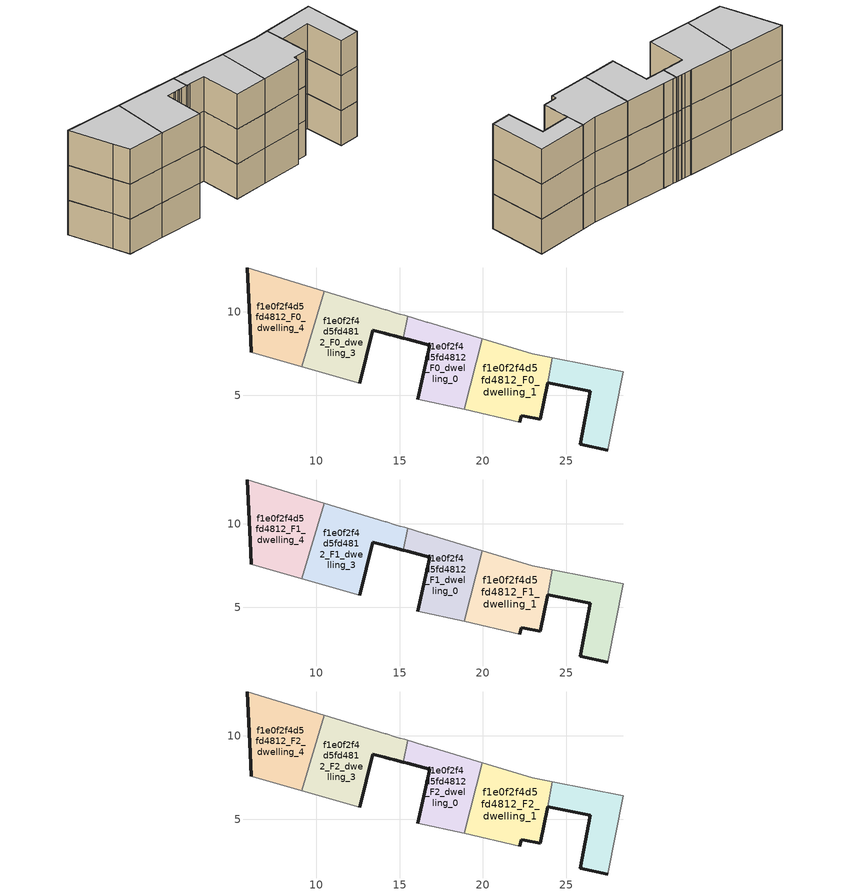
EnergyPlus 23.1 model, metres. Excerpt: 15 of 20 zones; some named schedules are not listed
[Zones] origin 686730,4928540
f1e0f2f4d5fd4812_F0_dwelling_0
 floor ground (EU_floor_Construction): 18.88,4.14 19.97,8.38 16.69,9.37 16.64,9.38 15.78,9.64 15.49,9.73 15.21,8.42 15.36,8.38 15.5,8.35 16.81,8 16.11,4.76 z0
 wall outside (EU_wall_Construction): 16.11,4.76 16.81,8 15.5,8.35 15.36,8.38 15.21,8.42 z0:3
 wall adiabatic (EU_wall_Construction): 15.49,9.73 15.78,9.64 16.64,9.38 16.69,9.37 19.97,8.38 / 18.88,4.14 16.11,4.76 z0:3
 wall to f1e0f2f4d5fd4812_F0_dwelling_3 (EU_wall_Construction): 15.21,8.42 15.49,9.73 z0:3
 wall to f1e0f2f4d5fd4812_F0_dwelling_1 (EU_wall_Construction): 19.97,8.38 18.88,4.14 z0:3
f1e0f2f4d5fd4812_F0_dwelling_1
 floor ground (EU_floor_Construction): 23.46,3.54 23.89,5.75 24.18,7.24 22.96,7.48 19.97,8.38 18.88,4.14 22.23,3.38 22.31,3.78 22.51,3.74 z0
 wall outside (EU_wall_Construction): 23.89,5.75 23.46,3.54 22.51,3.74 22.31,3.78 22.23,3.38 z0:3
 wall adiabatic (EU_wall_Construction): 22.23,3.38 18.88,4.14 / 19.97,8.38 22.96,7.48 24.18,7.24 z0:3
 wall to f1e0f2f4d5fd4812_F0_dwelling_2 (EU_wall_Construction): 24.18,7.24 23.89,5.75 z0:3
f1e0f2f4d5fd4812_F0_dwelling_2
 floor ground (EU_floor_Construction): 27.49,1.71 28.44,6.39 24.18,7.24 23.89,5.75 26.45,5.25 25.86,2.04 z0
 wall outside (EU_wall_Construction): 27.49,1.71 25.86,2.04 26.45,5.25 23.89,5.75 z0:3
 wall adiabatic (EU_wall_Construction): 24.18,7.24 28.44,6.39 27.49,1.71 z0:3
f1e0f2f4d5fd4812_F0_dwelling_3
 floor ground (EU_floor_Construction): 15.21,8.42 15.49,9.73 15.3,9.79 15.05,9.86 15.01,9.87 14.73,9.96 14.21,10.12 14.15,10.13 10.49,11.24 9.12,6.71 12.62,5.72 13.39,8.89 14,8.74 14.11,8.71 14.41,8.63 14.46,8.62 14.7,8.55 z0
 wall outside (EU_wall_Construction): 15.21,8.42 14.7,8.55 14.46,8.62 14.41,8.63 14.11,8.71 14,8.74 13.39,8.89 12.62,5.72 z0:3
 wall adiabatic (EU_wall_Construction): 12.62,5.72 9.12,6.71 / 10.49,11.24 14.15,10.13 14.21,10.12 14.73,9.96 15.01,9.87 15.05,9.86 15.3,9.79 15.49,9.73 z0:3
 wall to f1e0f2f4d5fd4812_F0_dwelling_4 (EU_wall_Construction): 9.12,6.71 10.49,11.24 z0:3
f1e0f2f4d5fd4812_F0_dwelling_4
 floor ground (EU_floor_Construction): 9.12,6.71 10.49,11.24 5.85,12.63 6.03,8.95 6.1,7.57 z0
 wall outside (EU_wall_Construction): 6.1,7.57 6.03,8.95 5.85,12.63 z0:3
 wall adiabatic (EU_wall_Construction): 5.85,12.63 10.49,11.24 / 9.12,6.71 6.1,7.57 z0:3
f1e0f2f4d5fd4812_F1_dwelling_0
 floor to f1e0f2f4d5fd4812_F0_dwelling_0 (EU_floor_Construction): 18.88,4.14 19.97,8.38 16.69,9.37 16.64,9.38 15.78,9.64 15.49,9.73 15.21,8.42 15.36,8.38 15.5,8.35 16.81,8 16.11,4.76 z3
 wall outside (EU_wall_Construction): 16.11,4.76 16.81,8 15.5,8.35 15.36,8.38 15.21,8.42 z3:6
 wall adiabatic (EU_wall_Construction): 15.49,9.73 15.78,9.64 16.64,9.38 16.69,9.37 19.97,8.38 / 18.88,4.14 16.11,4.76 z3:6
 wall to f1e0f2f4d5fd4812_F1_dwelling_3 (EU_wall_Construction): 15.21,8.42 15.49,9.73 z3:6
 wall to f1e0f2f4d5fd4812_F1_dwelling_1 (EU_wall_Construction): 19.97,8.38 18.88,4.14 z3:6
f1e0f2f4d5fd4812_F1_dwelling_1
 floor to f1e0f2f4d5fd4812_F0_dwelling_1 (EU_floor_Construction): 23.46,3.54 23.89,5.75 24.18,7.24 22.96,7.48 19.97,8.38 18.88,4.14 22.23,3.38 22.31,3.78 22.51,3.74 z3
 wall outside (EU_wall_Construction): 23.89,5.75 23.46,3.54 22.51,3.74 22.31,3.78 22.23,3.38 z3:6
 wall adiabatic (EU_wall_Construction): 22.23,3.38 18.88,4.14 / 19.97,8.38 22.96,7.48 24.18,7.24 z3:6
 wall to f1e0f2f4d5fd4812_F1_dwelling_2 (EU_wall_Construction): 24.18,7.24 23.89,5.75 z3:6
f1e0f2f4d5fd4812_F1_dwelling_2
 floor to f1e0f2f4d5fd4812_F0_dwelling_2 (EU_floor_Construction): 27.49,1.71 28.44,6.39 24.18,7.24 23.89,5.75 26.45,5.25 25.86,2.04 z3
 wall outside (EU_wall_Construction): 27.49,1.71 25.86,2.04 26.45,5.25 23.89,5.75 z3:6
 wall adiabatic (EU_wall_Construction): 24.18,7.24 28.44,6.39 27.49,1.71 z3:6
f1e0f2f4d5fd4812_F1_dwelling_3
 floor to f1e0f2f4d5fd4812_F0_dwelling_3 (EU_floor_Construction): 15.21,8.42 15.49,9.73 15.3,9.79 15.05,9.86 15.01,9.87 14.73,9.96 14.21,10.12 14.15,10.13 10.49,11.24 9.12,6.71 12.62,5.72 13.39,8.89 14,8.74 14.11,8.71 14.41,8.63 14.46,8.62 14.7,8.55 z3
 wall outside (EU_wall_Construction): 15.21,8.42 14.7,8.55 14.46,8.62 14.41,8.63 14.11,8.71 14,8.74 13.39,8.89 12.62,5.72 z3:6
 wall adiabatic (EU_wall_Construction): 12.62,5.72 9.12,6.71 / 10.49,11.24 14.15,10.13 14.21,10.12 14.73,9.96 15.01,9.87 15.05,9.86 15.3,9.79 15.49,9.73 z3:6
 wall to f1e0f2f4d5fd4812_F1_dwelling_4 (EU_wall_Construction): 9.12,6.71 10.49,11.24 z3:6
f1e0f2f4d5fd4812_F1_dwelling_4
 floor to f1e0f2f4d5fd4812_F0_dwelling_4 (EU_floor_Construction): 9.12,6.71 10.49,11.24 5.85,12.63 6.03,8.95 6.1,7.57 z3
 wall outside (EU_wall_Construction): 6.1,7.57 6.03,8.95 5.85,12.63 z3:6
 wall adiabatic (EU_wall_Construction): 5.85,12.63 10.49,11.24 / 9.12,6.71 6.1,7.57 z3:6
f1e0f2f4d5fd4812_F2_dwelling_0
 floor to f1e0f2f4d5fd4812_F1_dwelling_0 (EU_floor_Construction): 18.88,4.14 19.97,8.38 16.69,9.37 16.64,9.38 15.78,9.64 15.49,9.73 15.21,8.42 15.36,8.38 15.5,8.35 16.81,8 16.11,4.76 z6
 wall outside (EU_wall_Construction): 16.11,4.76 16.81,8 15.5,8.35 15.36,8.38 15.21,8.42 z6:9
 wall adiabatic (EU_wall_Construction): 15.49,9.73 15.78,9.64 16.64,9.38 16.69,9.37 19.97,8.38 / 18.88,4.14 16.11,4.76 z6:9
 wall to f1e0f2f4d5fd4812_F2_dwelling_3 (EU_wall_Construction): 15.21,8.42 15.49,9.73 z6:9
 wall to f1e0f2f4d5fd4812_F2_dwelling_1 (EU_wall_Construction): 19.97,8.38 18.88,4.14 z6:9
 ceiling to f1e0f2f4d5fd4812_F3_dwelling_0 (EU_floor_Construction): 19.97,8.38 18.88,4.14 16.11,4.76 16.81,8 15.5,8.35 15.36,8.38 15.21,8.42 15.49,9.73 15.78,9.64 16.64,9.38 16.69,9.37 z9
f1e0f2f4d5fd4812_F2_dwelling_1
 floor to f1e0f2f4d5fd4812_F1_dwelling_1 (EU_floor_Construction): 23.46,3.54 23.89,5.75 24.18,7.24 22.96,7.48 19.97,8.38 18.88,4.14 22.23,3.38 22.31,3.78 22.51,3.74 z6
 wall outside (EU_wall_Construction): 23.89,5.75 23.46,3.54 22.51,3.74 22.31,3.78 22.23,3.38 z6:9
 wall adiabatic (EU_wall_Construction): 22.23,3.38 18.88,4.14 / 19.97,8.38 22.96,7.48 24.18,7.24 z6:9
 wall to f1e0f2f4d5fd4812_F2_dwelling_2 (EU_wall_Construction): 24.18,7.24 23.89,5.75 z6:9
 ceiling to f1e0f2f4d5fd4812_F3_dwelling_1 (EU_floor_Construction): 24.18,7.24 23.89,5.75 23.46,3.54 22.51,3.74 22.31,3.78 22.23,3.38 18.88,4.14 19.97,8.38 22.96,7.48 z9
f1e0f2f4d5fd4812_F2_dwelling_2
 floor to f1e0f2f4d5fd4812_F1_dwelling_2 (EU_floor_Construction): 27.49,1.71 28.44,6.39 24.18,7.24 23.89,5.75 26.45,5.25 25.86,2.04 z6
 wall outside (EU_wall_Construction): 27.49,1.71 25.86,2.04 26.45,5.25 23.89,5.75 z6:9
 wall adiabatic (EU_wall_Construction): 24.18,7.24 28.44,6.39 27.49,1.71 z6:9
 ceiling to f1e0f2f4d5fd4812_F3_dwelling_2 (EU_floor_Construction): 28.44,6.39 27.49,1.71 25.86,2.04 26.45,5.25 23.89,5.75 24.18,7.24 z9
f1e0f2f4d5fd4812_F2_dwelling_3
 floor to f1e0f2f4d5fd4812_F1_dwelling_3 (EU_floor_Construction): 15.21,8.42 15.49,9.73 15.3,9.79 15.05,9.86 15.01,9.87 14.73,9.96 14.21,10.12 14.15,10.13 10.49,11.24 9.12,6.71 12.62,5.72 13.39,8.89 14,8.74 14.11,8.71 14.41,8.63 14.46,8.62 14.7,8.55 z6
 wall outside (EU_wall_Construction): 15.21,8.42 14.7,8.55 14.46,8.62 14.41,8.63 14.11,8.71 14,8.74 13.39,8.89 12.62,5.72 z6:9
 wall adiabatic (EU_wall_Construction): 12.62,5.72 9.12,6.71 / 10.49,11.24 14.15,10.13 14.21,10.12 14.73,9.96 15.01,9.87 15.05,9.86 15.3,9.79 15.49,9.73 z6:9
 wall to f1e0f2f4d5fd4812_F2_dwelling_4 (EU_wall_Construction): 9.12,6.71 10.49,11.24 z6:9
 ceiling to f1e0f2f4d5fd4812_F3_dwelling_3 (EU_floor_Construction): 15.05,9.86 15.3,9.79 15.49,9.73 15.21,8.42 14.7,8.55 14.46,8.62 14.41,8.63 14.11,8.71 14,8.74 13.39,8.89 12.62,5.72 9.12,6.71 10.49,11.24 14.15,10.13 14.21,10.12 14.73,9.96 15.01,9.87 z9
f1e0f2f4d5fd4812_F2_dwelling_4
 floor to f1e0f2f4d5fd4812_F1_dwelling_4 (EU_floor_Construction): 9.12,6.71 10.49,11.24 5.85,12.63 6.03,8.95 6.1,7.57 z6
 wall outside (EU_wall_Construction): 6.1,7.57 6.03,8.95 5.85,12.63 z6:9
 wall adiabatic (EU_wall_Construction): 5.85,12.63 10.49,11.24 / 9.12,6.71 6.1,7.57 z6:9
 ceiling to f1e0f2f4d5fd4812_F3_dwelling_4 (EU_floor_Construction): 10.49,11.24 9.12,6.71 6.1,7.57 6.03,8.95 5.85,12.63 z9
[Building]
EU S2 Campaign: North Axis=0; Terrain=City; Solar Distribution=FullExterior
[Site:Location]
Bologna: Latitude=44.5; Longitude=11.25; Time Zone=1; Elevation=37
[SizingPeriod:WeatherFileDays]
AnnualSizingPeriod: Begin Month=1; Begin Day of Month=1; End Month=12; End Day of Month=31; Day of Week for Start Day=Monday; Use Weather File Daylight Saving Period=No; Use Weather File Rain and Snow Indicators=No
[MATERIAL]
EU_InternalMass_Material: Roughness=MediumRough; Thickness=0.1; Conductivity=1; Density=1800; Specific Heat=900; Thermal Absorptance=0.9; Solar Absorptance=0.7; Visible Absorptance=0.7
[MATERIAL:NOMASS] Roughness=MediumRough; Thermal Absorptance=0.9; Solar Absorptance=0.7; Visible Absorptance=0.7
Name | Thermal Resistance
EU_wall_NoMass | 0.781309
EU_floor_NoMass | 0.563442
[CONSTRUCTION]
EU_wall_Construction: EU_wall_NoMass
EU_floor_Construction: EU_floor_NoMass
EU_InternalMass_Construction: EU_InternalMass_Material
[ZONE] Type=1; Multiplier=1; Ceiling Height=autocalculate; Floor Area=autocalculate; Part of Total Floor Area=Yes
Name | Volume
f1e0f2f4d5fd4812_F0_dwelling_0 | 45.8665
f1e0f2f4d5fd4812_F1_dwelling_0; f1e0f2f4d5fd4812_F2_dwelling_0 | 45.8657
f1e0f2f4d5fd4812_F0_dwelling_1; f1e0f2f4d5fd4812_F1_dwelling_1; f1e0f2f4d5fd4812_F2_dwelling_1 | 55.519
f1e0f2f4d5fd4812_F0_dwelling_2 | 36.2161
f1e0f2f4d5fd4812_F1_dwelling_2; f1e0f2f4d5fd4812_F2_dwelling_2 | 36.2153
f1e0f2f4d5fd4812_F0_dwelling_3 | 57.0227
f1e0f2f4d5fd4812_F1_dwelling_3; f1e0f2f4d5fd4812_F2_dwelling_3 | 57.0234
f1e0f2f4d5fd4812_F0_dwelling_4 | 57.0403
f1e0f2f4d5fd4812_F1_dwelling_4; f1e0f2f4d5fd4812_F2_dwelling_4 | 57.0396
[INTERNALMASS] Construction=EU_InternalMass_Construction
Name | Zone or ZoneList | Surface Area
f1e0f2f4d5fd4812_F0_dwelling_0_EU_InternalMass | f1e0f2f4d5fd4812_F0_dwelling_0 | 15.289
f1e0f2f4d5fd4812_F0_dwelling_1_EU_InternalMass | f1e0f2f4d5fd4812_F0_dwelling_1 | 18.5058
f1e0f2f4d5fd4812_F0_dwelling_2_EU_InternalMass | f1e0f2f4d5fd4812_F0_dwelling_2 | 12.0721
f1e0f2f4d5fd4812_F0_dwelling_3_EU_InternalMass | f1e0f2f4d5fd4812_F0_dwelling_3 | 19.0095
f1e0f2f4d5fd4812_F0_dwelling_4_EU_InternalMass | f1e0f2f4d5fd4812_F0_dwelling_4 | 19.0133
f1e0f2f4d5fd4812_F1_dwelling_0_EU_InternalMass | f1e0f2f4d5fd4812_F1_dwelling_0 | 15.289
f1e0f2f4d5fd4812_F1_dwelling_1_EU_InternalMass | f1e0f2f4d5fd4812_F1_dwelling_1 | 18.5058
f1e0f2f4d5fd4812_F1_dwelling_2_EU_InternalMass | f1e0f2f4d5fd4812_F1_dwelling_2 | 12.0721
f1e0f2f4d5fd4812_F1_dwelling_3_EU_InternalMass | f1e0f2f4d5fd4812_F1_dwelling_3 | 19.0095
f1e0f2f4d5fd4812_F1_dwelling_4_EU_InternalMass | f1e0f2f4d5fd4812_F1_dwelling_4 | 19.0133
f1e0f2f4d5fd4812_F2_dwelling_0_EU_InternalMass | f1e0f2f4d5fd4812_F2_dwelling_0 | 15.289
f1e0f2f4d5fd4812_F2_dwelling_1_EU_InternalMass | f1e0f2f4d5fd4812_F2_dwelling_1 | 18.5058
f1e0f2f4d5fd4812_F2_dwelling_2_EU_InternalMass | f1e0f2f4d5fd4812_F2_dwelling_2 | 12.0721
f1e0f2f4d5fd4812_F2_dwelling_3_EU_InternalMass | f1e0f2f4d5fd4812_F2_dwelling_3 | 19.0095
f1e0f2f4d5fd4812_F2_dwelling_4_EU_InternalMass | f1e0f2f4d5fd4812_F2_dwelling_4 | 19.0133
[OTHEREQUIPMENT] Fuel Type=Electricity; Design Level Calculation Method=Watts/Area; Power per Zone Floor Area=1; Fraction Latent=0; Fraction Radiant=0; Fraction Lost=0; Carbon Dioxide Generation Rate=0; EndUse Subcategory=EU_Step8_InternalGains
Name | Zone or ZoneList or Space or SpaceList | Schedule
EU_Step8_InternalGain_f1e0f2f4d5fd4812_F0_dwelling_0_f000 | f1e0f2f4d5fd4812_F0_dwelling_0 | EU_Step8_GainSchedule_f1e0f2f4d5fd4812_F0_dwelling_0_f000
EU_Step8_InternalGain_f1e0f2f4d5fd4812_F0_dwelling_1_f000 | f1e0f2f4d5fd4812_F0_dwelling_1 | EU_Step8_GainSchedule_f1e0f2f4d5fd4812_F0_dwelling_1_f000
EU_Step8_InternalGain_f1e0f2f4d5fd4812_F0_dwelling_2_f000 | f1e0f2f4d5fd4812_F0_dwelling_2 | EU_Step8_GainSchedule_f1e0f2f4d5fd4812_F0_dwelling_2_f000
EU_Step8_InternalGain_f1e0f2f4d5fd4812_F0_dwelling_3_f000 | f1e0f2f4d5fd4812_F0_dwelling_3 | EU_Step8_GainSchedule_f1e0f2f4d5fd4812_F0_dwelling_3_f000
EU_Step8_InternalGain_f1e0f2f4d5fd4812_F0_dwelling_4_f000 | f1e0f2f4d5fd4812_F0_dwelling_4 | EU_Step8_GainSchedule_f1e0f2f4d5fd4812_F0_dwelling_4_f000
EU_Step8_InternalGain_f1e0f2f4d5fd4812_F1_dwelling_0_f000 | f1e0f2f4d5fd4812_F1_dwelling_0 | EU_Step8_GainSchedule_f1e0f2f4d5fd4812_F1_dwelling_0_f000
EU_Step8_InternalGain_f1e0f2f4d5fd4812_F1_dwelling_1_f000 | f1e0f2f4d5fd4812_F1_dwelling_1 | EU_Step8_GainSchedule_f1e0f2f4d5fd4812_F1_dwelling_1_f000
EU_Step8_InternalGain_f1e0f2f4d5fd4812_F1_dwelling_2_f000 | f1e0f2f4d5fd4812_F1_dwelling_2 | EU_Step8_GainSchedule_f1e0f2f4d5fd4812_F1_dwelling_2_f000
EU_Step8_InternalGain_f1e0f2f4d5fd4812_F1_dwelling_3_f000 | f1e0f2f4d5fd4812_F1_dwelling_3 | EU_Step8_GainSchedule_f1e0f2f4d5fd4812_F1_dwelling_3_f000
EU_Step8_InternalGain_f1e0f2f4d5fd4812_F1_dwelling_4_f000 | f1e0f2f4d5fd4812_F1_dwelling_4 | EU_Step8_GainSchedule_f1e0f2f4d5fd4812_F1_dwelling_4_f000
EU_Step8_InternalGain_f1e0f2f4d5fd4812_F2_dwelling_0_f000 | f1e0f2f4d5fd4812_F2_dwelling_0 | EU_Step8_GainSchedule_f1e0f2f4d5fd4812_F2_dwelling_0_f000
EU_Step8_InternalGain_f1e0f2f4d5fd4812_F2_dwelling_1_f000 | f1e0f2f4d5fd4812_F2_dwelling_1 | EU_Step8_GainSchedule_f1e0f2f4d5fd4812_F2_dwelling_1_f000
EU_Step8_InternalGain_f1e0f2f4d5fd4812_F2_dwelling_2_f000 | f1e0f2f4d5fd4812_F2_dwelling_2 | EU_Step8_GainSchedule_f1e0f2f4d5fd4812_F2_dwelling_2_f000
EU_Step8_InternalGain_f1e0f2f4d5fd4812_F2_dwelling_3_f000 | f1e0f2f4d5fd4812_F2_dwelling_3 | EU_Step8_GainSchedule_f1e0f2f4d5fd4812_F2_dwelling_3_f000
EU_Step8_InternalGain_f1e0f2f4d5fd4812_F2_dwelling_4_f000 | f1e0f2f4d5fd4812_F2_dwelling_4 | EU_Step8_GainSchedule_f1e0f2f4d5fd4812_F2_dwelling_4_f000
[ZONEVENTILATION:DESIGNFLOWRATE] Schedule=EU_AlwaysOn; Design Flow Rate Calculation Method=AirChanges/Hour; Air Changes per Hour=0.692607; Ventilation Type=Natural; Fan Pressure Rise=0; Fan Total Efficiency=1; Constant Term Coefficient=1; Temperature Term Coefficient=0; Velocity Term Coefficient=0; Velocity Squared Term Coefficient=0; Minimum Indoor Temperature=-100; Maximum Indoor Temperature=100; Delta Temperature=-100; Minimum Outdoor Temperature=-100; Maximum Outdoor Temperature=100; Maximum Wind Speed=40
Name | Zone or ZoneList or Space or SpaceList
EU_ConstantAir_f1e0f2f4d5fd4812_F0_dwelling_0 | f1e0f2f4d5fd4812_F0_dwelling_0
EU_ConstantAir_f1e0f2f4d5fd4812_F0_dwelling_1 | f1e0f2f4d5fd4812_F0_dwelling_1
EU_ConstantAir_f1e0f2f4d5fd4812_F0_dwelling_2 | f1e0f2f4d5fd4812_F0_dwelling_2
EU_ConstantAir_f1e0f2f4d5fd4812_F0_dwelling_3 | f1e0f2f4d5fd4812_F0_dwelling_3
EU_ConstantAir_f1e0f2f4d5fd4812_F0_dwelling_4 | f1e0f2f4d5fd4812_F0_dwelling_4
EU_ConstantAir_f1e0f2f4d5fd4812_F1_dwelling_0 | f1e0f2f4d5fd4812_F1_dwelling_0
EU_ConstantAir_f1e0f2f4d5fd4812_F1_dwelling_1 | f1e0f2f4d5fd4812_F1_dwelling_1
EU_ConstantAir_f1e0f2f4d5fd4812_F1_dwelling_2 | f1e0f2f4d5fd4812_F1_dwelling_2
EU_ConstantAir_f1e0f2f4d5fd4812_F1_dwelling_3 | f1e0f2f4d5fd4812_F1_dwelling_3
EU_ConstantAir_f1e0f2f4d5fd4812_F1_dwelling_4 | f1e0f2f4d5fd4812_F1_dwelling_4
EU_ConstantAir_f1e0f2f4d5fd4812_F2_dwelling_0 | f1e0f2f4d5fd4812_F2_dwelling_0
EU_ConstantAir_f1e0f2f4d5fd4812_F2_dwelling_1 | f1e0f2f4d5fd4812_F2_dwelling_1
EU_ConstantAir_f1e0f2f4d5fd4812_F2_dwelling_2 | f1e0f2f4d5fd4812_F2_dwelling_2
EU_ConstantAir_f1e0f2f4d5fd4812_F2_dwelling_3 | f1e0f2f4d5fd4812_F2_dwelling_3
EU_ConstantAir_f1e0f2f4d5fd4812_F2_dwelling_4 | f1e0f2f4d5fd4812_F2_dwelling_4
[HVACTEMPLATE:THERMOSTAT] Constant Heating Setpoint=20; Constant Cooling Setpoint=50
EU_HeatOnly_f1e0f2f4d5fd4812_F0_dwelling_0; EU_HeatOnly_f1e0f2f4d5fd4812_F0_dwelling_1; EU_HeatOnly_f1e0f2f4d5fd4812_F0_dwelling_2; EU_HeatOnly_f1e0f2f4d5fd4812_F0_dwelling_3; EU_HeatOnly_f1e0f2f4d5fd4812_F0_dwelling_4; EU_HeatOnly_f1e0f2f4d5fd4812_F1_dwelling_0; EU_HeatOnly_f1e0f2f4d5fd4812_F1_dwelling_1; EU_HeatOnly_f1e0f2f4d5fd4812_F1_dwelling_2; EU_HeatOnly_f1e0f2f4d5fd4812_F1_dwelling_3; EU_HeatOnly_f1e0f2f4d5fd4812_F1_dwelling_4; EU_HeatOnly_f1e0f2f4d5fd4812_F2_dwelling_0; EU_HeatOnly_f1e0f2f4d5fd4812_F2_dwelling_1; EU_HeatOnly_f1e0f2f4d5fd4812_F2_dwelling_2; EU_HeatOnly_f1e0f2f4d5fd4812_F2_dwelling_3; EU_HeatOnly_f1e0f2f4d5fd4812_F2_dwelling_4; EU_HeatOnly_f1e0f2f4d5fd4812_F3_dwelling_0; EU_HeatOnly_f1e0f2f4d5fd4812_F3_dwelling_1; EU_HeatOnly_f1e0f2f4d5fd4812_F3_dwelling_2; EU_HeatOnly_f1e0f2f4d5fd4812_F3_dwelling_3; EU_HeatOnly_f1e0f2f4d5fd4812_F3_dwelling_4
[HVACTEMPLATE:ZONE:IDEALLOADSAIRSYSTEM] System Availability Schedule=EU_AlwaysOn; Maximum Heating Supply Air Temperature=50; Minimum Cooling Supply Air Temperature=13; Maximum Heating Supply Air Humidity Ratio=0.0156; Minimum Cooling Supply Air Humidity Ratio=0.0077; Heating Limit=NoLimit; Cooling Limit=NoLimit; Heating Availability Schedule=EU_AlwaysOn; Cooling Availability Schedule=EU_CoolingOff; Dehumidification Control Type=ConstantSensibleHeatRatio; Cooling Sensible Heat Ratio=0.7; Dehumidification Setpoint=60; Humidification Control Type=None; Humidification Setpoint=30; Outdoor Air Method=None; Outdoor Air Flow Rate per Person=0.00944; Outdoor Air Flow Rate per Zone Floor Area=0; Outdoor Air Flow Rate per Zone=0; Demand Controlled Ventilation Type=None; Outdoor Air Economizer Type=NoEconomizer; Heat Recovery Type=None; Sensible Heat Recovery Effectiveness=0.7; Latent Heat Recovery Effectiveness=0.65
Name | Template Thermostat
f1e0f2f4d5fd4812_F0_dwelling_0 | EU_HeatOnly_f1e0f2f4d5fd4812_F0_dwelling_0
f1e0f2f4d5fd4812_F0_dwelling_1 | EU_HeatOnly_f1e0f2f4d5fd4812_F0_dwelling_1
f1e0f2f4d5fd4812_F0_dwelling_2 | EU_HeatOnly_f1e0f2f4d5fd4812_F0_dwelling_2
f1e0f2f4d5fd4812_F0_dwelling_3 | EU_HeatOnly_f1e0f2f4d5fd4812_F0_dwelling_3
f1e0f2f4d5fd4812_F0_dwelling_4 | EU_HeatOnly_f1e0f2f4d5fd4812_F0_dwelling_4
f1e0f2f4d5fd4812_F1_dwelling_0 | EU_HeatOnly_f1e0f2f4d5fd4812_F1_dwelling_0
f1e0f2f4d5fd4812_F1_dwelling_1 | EU_HeatOnly_f1e0f2f4d5fd4812_F1_dwelling_1
f1e0f2f4d5fd4812_F1_dwelling_2 | EU_HeatOnly_f1e0f2f4d5fd4812_F1_dwelling_2
f1e0f2f4d5fd4812_F1_dwelling_3 | EU_HeatOnly_f1e0f2f4d5fd4812_F1_dwelling_3
